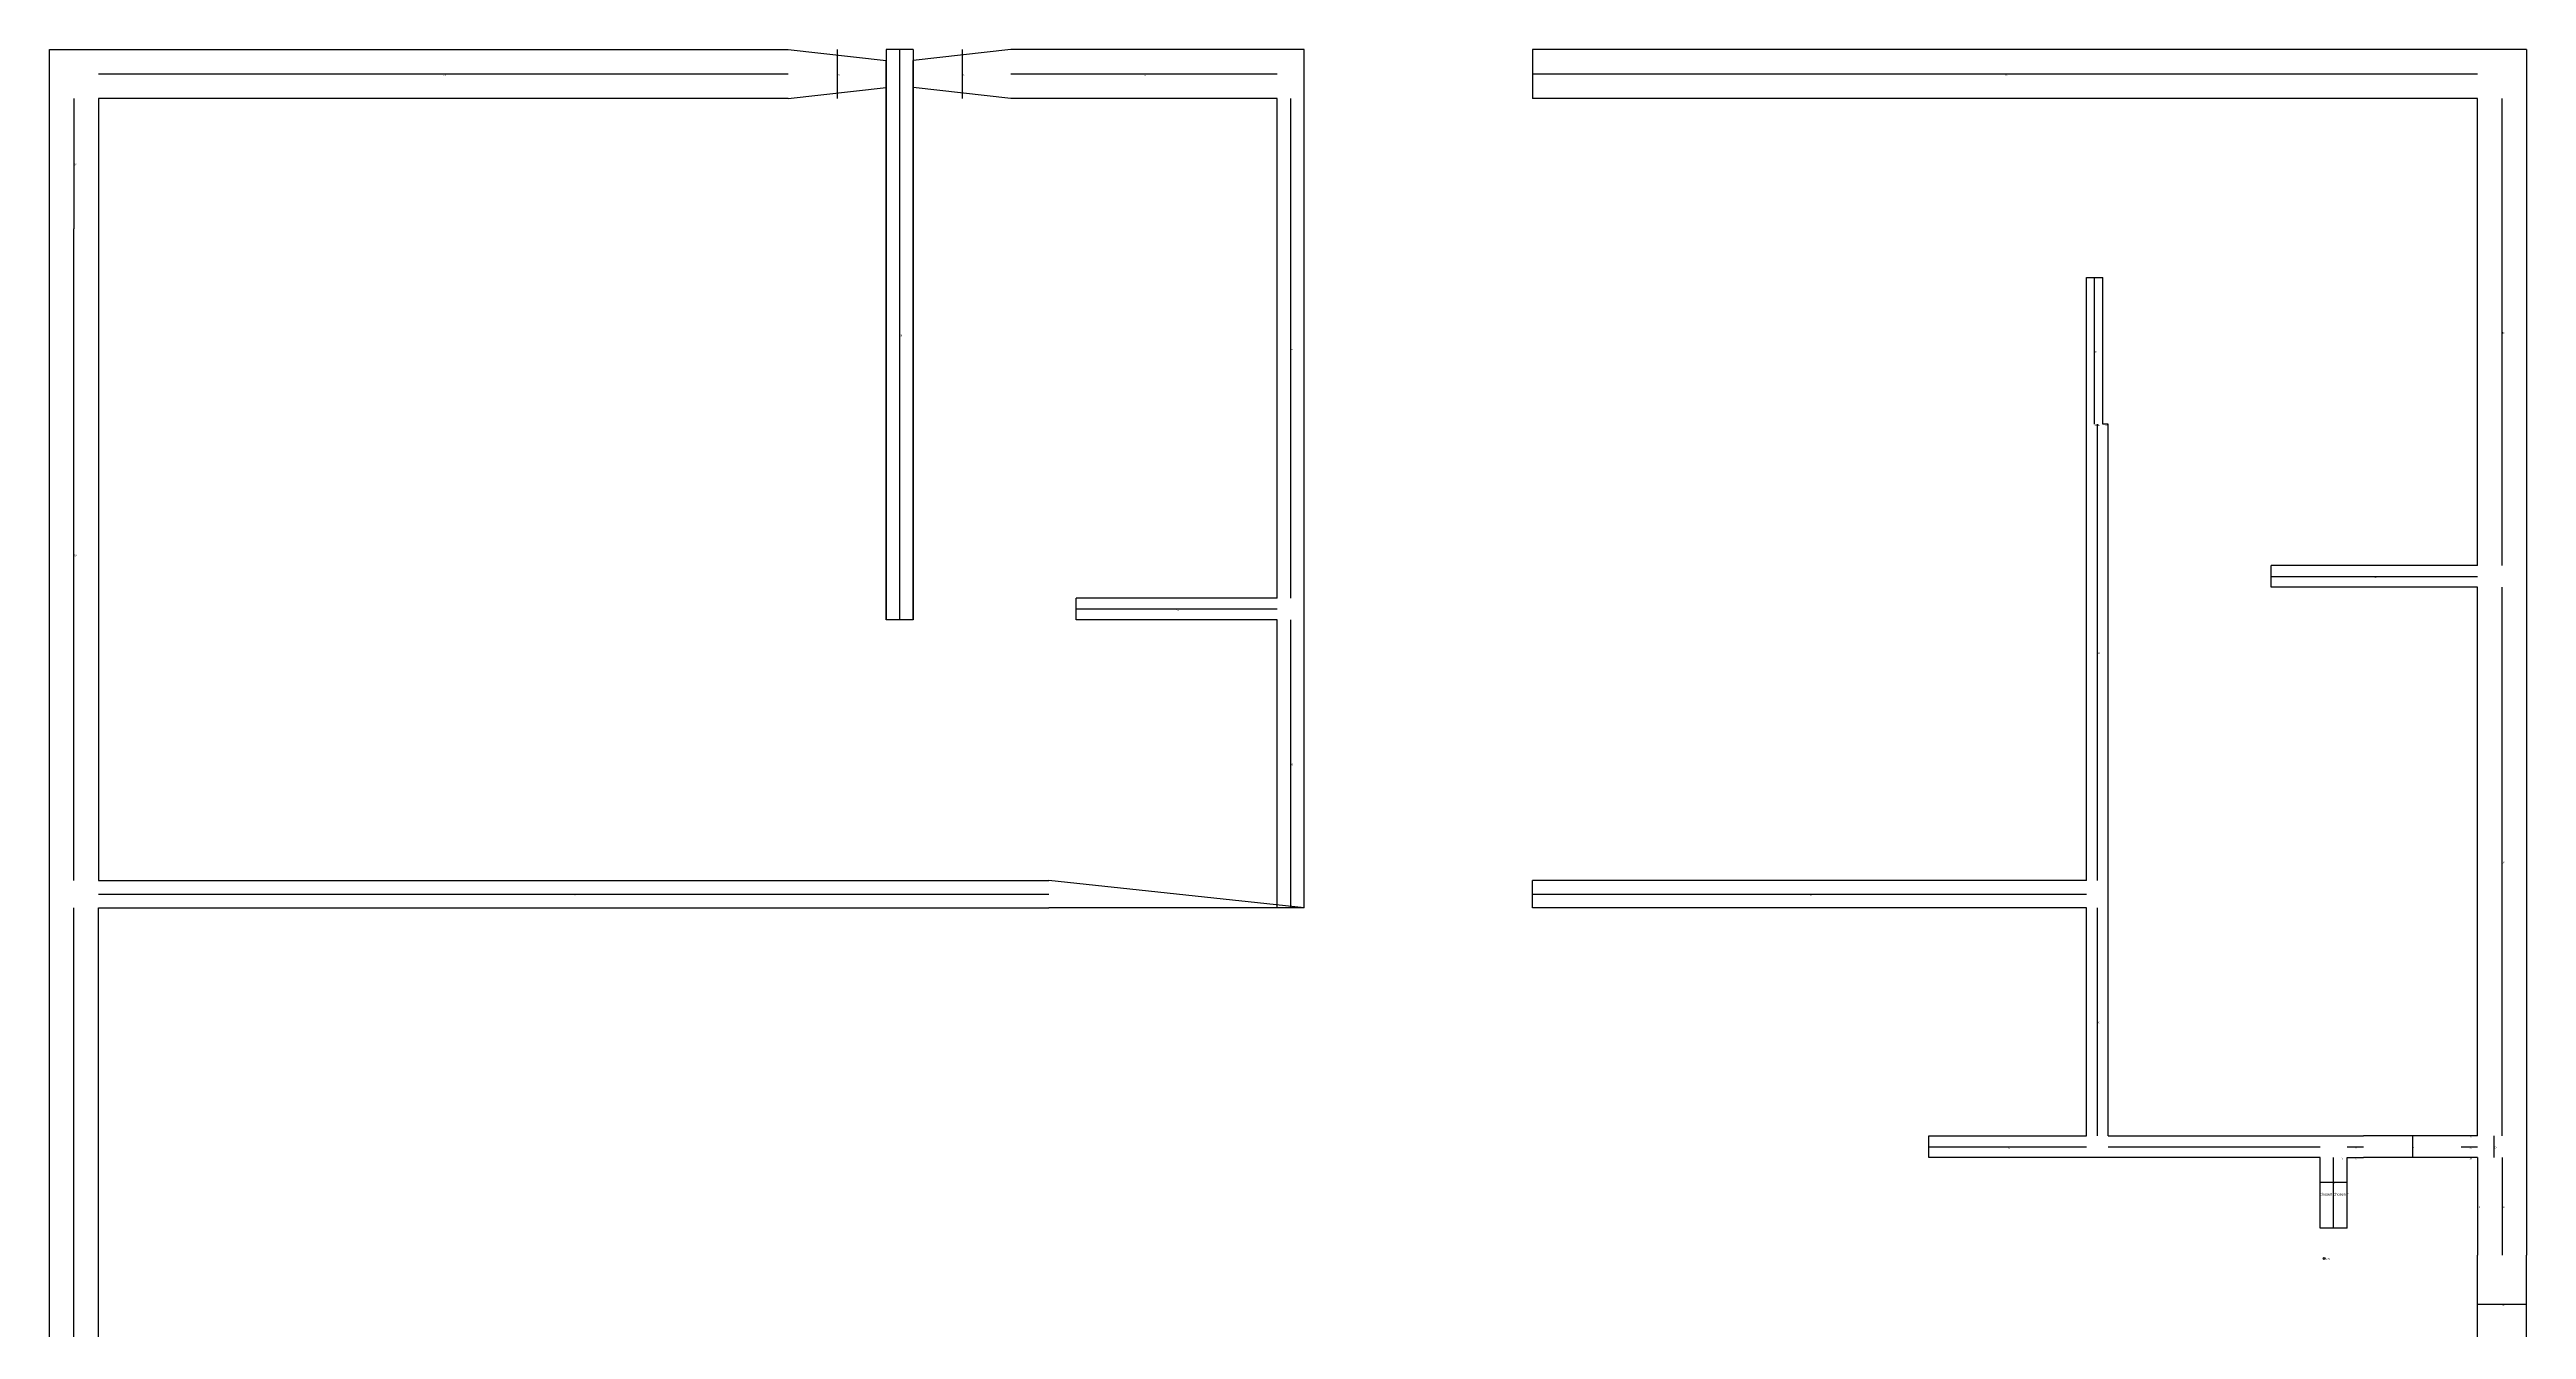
# Model space of a CAD drawing. Header units: metres. Extents: x 328 to 784, y 390 to 981.
# Drawn here: x 328 to 784, y 745.4 to 981 of the extents above; entities that cross this region are included whole.
import ezdxf

# ---------------------------------------------------------------- set-up
doc = ezdxf.new("R2010")
doc.units = ezdxf.units.M

msp = doc.modelspace()

# ---------------------------------------------------------------- linework, layer by layer
at = {"layer": 'centrelines'}
for p, q in [((473, 981), (473, 972)), ((484.5, 981), (484.5, 876)), ((496, 981), (496, 972)), ((337, 976.5), (464, 976.5)), ((505, 976.5), (554, 976.5)), ((601, 976.5), (775, 976.5)), ((332.5, 972), (332.5, 948)), ((556.5, 880), (556.5, 972)), ((779.5, 886), (779.5, 972)), ((332.5, 828), (332.5, 948)), ((704.5, 912), (704.5, 939)), ((704.5, 912), (704.5, 912)), ((705, 828), (705, 912)), ((705, 912), (705, 912)), ((706.5, 912), (706.5, 912)), ((737, 884), (775, 884)), ((779.5, 781), (779.5, 882)), ((517, 878), (554, 878)), ((556.5, 823), (556.5, 876)), ((337, 825.5), (512, 825.5)), ((601, 825.5), (703, 825.5)), ((332.5, 546), (332.5, 823)), ((705, 781), (705, 823)), ((763, 781), (763, 777)), ((773.5, 781), (773.5, 781)), ((778, 781), (778, 777)), ((674, 779), (703, 779)), ((707, 779), (746, 779)), ((748.5, 764), (748.5, 777)), ((750, 777), (750, 777)), ((751, 779), (754, 779)), ((752.5, 777), (752.5, 777)), ((772, 779), (775, 779)), ((773.5, 777), (773.5, 777)), ((779.5, 777), (779.5, 759)), ((746, 772.5), (751, 772.5)), ((746, 770.5), (746, 770.5)), ((751, 770.5), (751, 770.5)), ((775, 768), (775, 768)), ((775, 750), (784, 750))]:
    msp.add_line(p, q, dxfattribs=at)
at = {"layer": 'entity_location'}
msp.add_circle((746.76, 758.42), 0.2, dxfattribs=at)
at = {"layer": 'wall'}
for p, q in [((328, 537), (328, 981)), ((328, 981), (464, 981)), ((464, 981), (482, 979)), ((487, 981), (482, 981)), ((482, 981), (482, 876)), ((505, 981), (487, 979)), ((487, 981), (487, 876)), ((559, 981), (505, 981)), ((559, 823), (559, 981)), ((784, 981), (601, 981)), ((601, 981), (601, 972)), ((784, 981), (784, 759)), ((482, 974), (482, 979)), ((487, 974), (487, 979)), ((464, 972), (337, 972)), ((337, 972), (337, 948)), ((464, 972), (482, 974)), ((482, 876), (482, 974)), ((505, 972), (487, 974)), ((487, 876), (487, 974)), ((554, 972), (505, 972)), ((554, 880), (554, 972)), ((775, 972), (601, 972)), ((775, 886), (775, 972)), ((337, 948), (337, 828)), ((703, 912), (703, 939)), ((703, 939), (706, 939)), ((706, 912), (706, 939)), ((703, 828), (703, 912)), ((707, 912), (706, 912)), ((707, 781), (707, 912)), ((707, 884), (707, 888)), ((737, 882), (737, 886)), ((775, 886), (737, 886)), ((707, 781), (707, 884)), ((775, 882), (737, 882)), ((775, 781), (775, 882)), ((487, 876), (482, 876)), ((517, 876), (517, 880)), ((554, 880), (517, 880)), ((554, 876), (517, 876)), ((554, 823), (554, 876)), ((337, 828), (512, 828)), ((559, 823), (512, 828)), ((601, 823), (601, 828)), ((703, 828), (601, 828)), ((337, 546), (337, 823)), ((337, 823), (512, 823)), ((559, 823), (512, 823)), ((703, 823), (601, 823)), ((703, 781), (703, 823)), ((674, 777), (674, 781)), ((674, 781), (703, 781)), ((707, 781), (754, 781)), ((772, 781), (754, 781)), ((775, 781), (772, 781)), ((746, 777), (674, 777)), ((746, 764), (746, 777)), ((751, 764), (751, 777)), ((751, 777), (754, 777)), ((772, 777), (754, 777)), ((775, 777), (772, 777)), ((775, 777), (775, 759)), ((751, 764), (746, 764)), ((775, 741), (775, 759)), ((784, 741), (784, 759))]:
    msp.add_line(p, q, dxfattribs=at)

# ---------------------------------------------------------------- texts
at = {"layer": 'centrelines', "char_height": 0.3, "attachment_point": 1}
for s, insert in [('71', (400.5, 976.5)), ('70', (473, 976.5)), ('65', (496, 976.5)), ('57', (529.5, 976.5)), ('50', (688, 976.5)), ('80', (332.5, 960)), ('56', (484.5, 928.5)), ('51', (556.5, 926)), ('40', (779.5, 929)), ('47', (704.5, 925.5)), ('46', (704.5, 912)), ('45', (705, 912)), ('44', (706.5, 912)), ('79', (332.5, 888)), ('39', (756, 884)), ('52', (535.5, 878)), ('36', (705, 870)), ('49', (556.5, 849.5)), ('26', (779.5, 831.5)), ('53', (424.5, 825.5)), ('34', (652, 825.5)), ('30', (705, 802)), ('17', (773.5, 781)), ('31', (688.5, 779)), ('7', (726.5, 779)), ('5', (750, 777)), ('8', (752.5, 779)), ('6', (752.5, 777)), ('9', (763, 779)), ('15', (773.5, 779)), ('14', (773.5, 777)), ('20', (778, 779)), ('3', (748.5, 772.5)), ('1', (746, 770.5)), ('0', (748.5, 770.5)), ('2', (751, 770.5)), ('13', (775, 768)), ('16', (779.5, 768)), ('12', (779.5, 750))]:
    msp.add_mtext(s, dxfattribs=dict(at, insert=insert))
at = {"layer": 'chosen_line', "color": 3, "char_height": 0.5, "attachment_point": 1}
for insert in [(746, 770.5), (748.5, 770.5)]:
    msp.add_mtext('chosen', dxfattribs=dict(at, insert=insert))
at = {"layer": 'debug', "insert": (746.76, 758.42), "char_height": 0.2, "attachment_point": 1}
msp.add_mtext('746, 758', dxfattribs=at)

doc.saveas('drawing.dxf')
